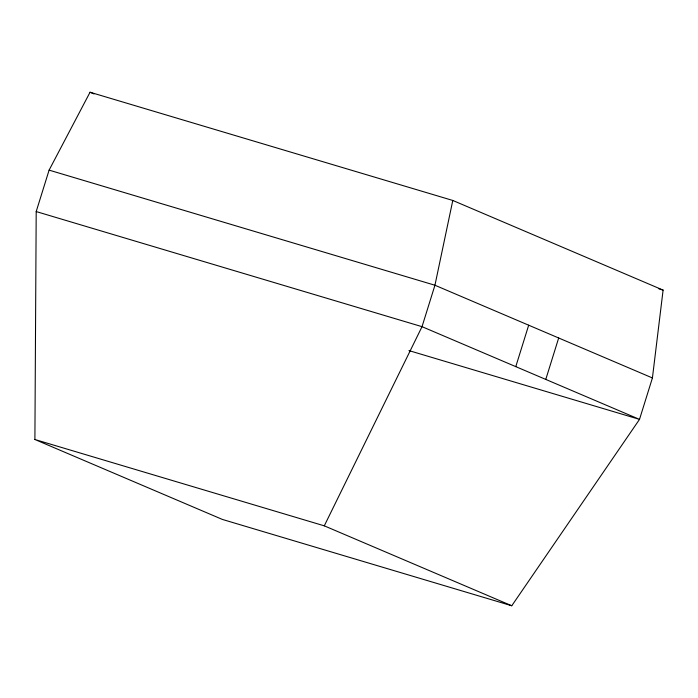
<?xml version="1.0" encoding="UTF-8"?>
<svg xmlns="http://www.w3.org/2000/svg" width="698" height="698" viewBox="0 0 698 698"><rect width="100%" height="100%" fill="white"/><g stroke="black" fill="none" stroke-linecap="round" stroke-linejoin="round"><path stroke-width="1.05" d="M34.9 439.504L36.2 211.564L49.104 170.129L90.051 92.241L452.793 200.457L663.1 290.106L652.421 377.95L639.516 419.376L511.765 605.759L222.392 519.434L34.9 439.504L324.282 525.838L511.765 605.759M452.793 200.457L434.941 285.238L422.028 326.673L324.282 525.838M515.778 366.633L528.683 325.198M545.775 379.415L558.679 337.989M658.929 288.859L663.1 290.106M49.104 170.129L434.941 285.238L652.421 377.95M36.2 211.564L422.028 326.673L639.516 419.376L408.941 350.588M90.051 92.241L94.056 93.942"/></g></svg>
